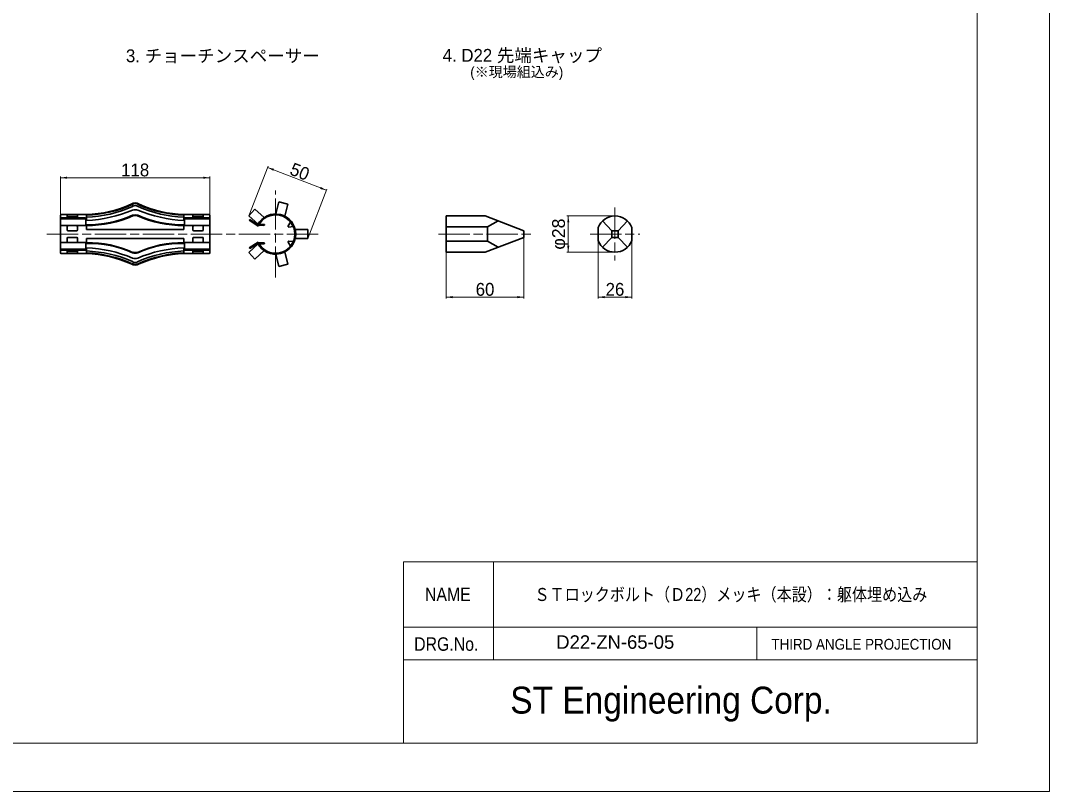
# Model space of a CAD drawing. Units: millimetres at full size, sheet at 1:2. Extents: x 2002 to 3684, y 1015 to 2203.
# Drawn here: x 2891 to 3684, y 1015 to 1609 of the extents above; entities that cross this region are included whole.
import ezdxf
from ezdxf.enums import TextEntityAlignment as Align

# ---------------------------------------------------------------- set-up
doc = ezdxf.new("R2010")
doc.units = ezdxf.units.MM
doc.header["$LTSCALE"] = 2
doc.linetypes.add('CHAIN', pattern=[18.5, 12, -1.5, 3.5, -1.5])
for name, color, linetype, lineweight in [('1 外形線', 7, 'Continuous', 35), ('4中心線', 1, 'CHAIN', 15), ('6寸法線', 4, 'Continuous', 13), ('7 枠・タイトル', 7, 'Continuous', 13), ('Defpoints_2', 7, 'Continuous', 13)]:
    doc.layers.add(name, color=color, linetype=linetype, lineweight=lineweight)
doc.styles.add('ＭＳ Ｐゴシック', font='')
doc.styles.get('ＭＳ Ｐゴシック').set_extended_font_data('MS PGothic')

# ---------------------------------------------------------------- blocks, each defined once
blk = doc.blocks.new('filled_arrow')
at = {"color": 0, "linetype": 'Continuous', "lineweight": -2}
blk.add_solid([(7.5, 1.25), (0, 0), (7.5, -1.25)], dxfattribs=at)

msp = doc.modelspace()

# ---------------------------------------------------------------- linework, layer by layer
at = {"layer": '1 外形線'}
for p, q in [((2976.804, 1467.189), (2976.705, 1467.131)), ((2982.303, 1467.131), (2982.204, 1467.189)), ((3090.326, 1469.453), (3087.985, 1460.087)), ((3090.326, 1469.453), (3097.117, 1467.755)), ((3097.117, 1467.755), (3094.776, 1458.389)), ((2942.004, 1459.589), (2922.504, 1459.589)), ((2927.004, 1459.589), (2927.004, 1457.089)), ((2935.004, 1459.589), (2935.004, 1457.089)), ((2977.704, 1465.989), (2977.308, 1465.758)), ((2981.7, 1465.758), (2981.304, 1465.989)), ((3017.004, 1459.589), (3036.504, 1459.589)), ((3024.004, 1459.589), (3024.004, 1457.089)), ((3032.004, 1459.589), (3032.004, 1457.089)), ((3071.798, 1463.864), (3067.078, 1458.695)), ((3071.798, 1463.864), (3078.927, 1457.355)), ((2922.004, 1459.089), (2922.004, 1430.089)), ((2940.653, 1457.089), (2922.804, 1457.089)), ((2940.572, 1456.289), (2922.804, 1456.289)), ((2935.004, 1458.089), (2927.004, 1458.089)), ((2941.466, 1456.289), (2941.466, 1451.089)), ((2942.004, 1459.089), (2942.004, 1456.289)), ((2942.004, 1459.089), (2942.004, 1455.097)), ((2942.088, 1457.591), (2942.004, 1457.587)), ((2942.004, 1456.289), (2942.004, 1455.097)), ((2942.004, 1451.789), (2942.004, 1451.089)), ((3017.004, 1459.089), (3017.004, 1455.097)), ((3017.004, 1451.789), (3017.004, 1451.089)), ((3017.542, 1456.289), (3017.542, 1451.089)), ((3017.804, 1457.089), (3036.204, 1457.089)), ((3017.804, 1456.289), (3036.204, 1456.289)), ((3024.004, 1458.089), (3032.004, 1458.089)), ((3037.004, 1459.089), (3037.004, 1430.089)), ((3067.078, 1458.695), (3074.207, 1452.186)), ((3067.774, 1455.778), (3067.39, 1455.192)), ((3074.239, 1450.701), (3067.39, 1455.192)), ((3073.957, 1451.723), (3067.774, 1455.778)), ((3074.929, 1451.34), (3078.774, 1451.332)), ((3074.93, 1452.04), (3078.775, 1452.032)), ((3099.282, 1453.825), (3097.504, 1450.882)), ((3219.164, 1458.539), (3219.164, 1430.639)), ((3219.164, 1458.539), (3249.164, 1458.539)), ((3249.164, 1458.539), (3279.164, 1447.089)), ((3251.164, 1450.089), (3259.164, 1454.722)), ((3339.739, 1454.722), (3346.826, 1447.089)), ((3351.826, 1447.089), (3358.913, 1454.722)), ((2942.004, 1451.089), (2922.004, 1451.089)), ((2927.004, 1450.289), (2927.004, 1447.889)), ((2934.204, 1451.089), (2927.804, 1451.089)), ((2934.204, 1447.089), (2927.804, 1447.089)), ((2935.004, 1450.289), (2935.004, 1447.889)), ((2942.004, 1451.089), (2942.004, 1448.089)), ((2942.004, 1448.089), (3017.004, 1448.089)), ((3017.004, 1451.089), (3037.004, 1451.089)), ((3017.004, 1451.089), (3017.004, 1448.089)), ((3024.004, 1450.289), (3024.004, 1447.889)), ((3024.804, 1451.089), (3031.204, 1451.089)), ((3024.804, 1447.089), (3031.204, 1447.089)), ((3032.004, 1450.289), (3032.004, 1447.889)), ((3098.003, 1450.027), (3101.335, 1450.388)), ((3102.818, 1448.089), (3112.472, 1448.089)), ((3112.472, 1448.089), (3112.472, 1441.089)), ((3219.164, 1450.089), (3251.164, 1450.089)), ((3251.164, 1450.089), (3251.164, 1439.089)), ((3279.164, 1447.089), (3279.164, 1442.089)), ((3336.376, 1449.775), (3336.376, 1439.402)), ((3351.826, 1447.089), (3346.826, 1447.089)), ((3346.826, 1447.089), (3346.826, 1442.089)), ((3351.826, 1447.089), (3351.826, 1442.089)), ((3362.276, 1449.775), (3362.276, 1439.402)), ((2942.004, 1438.089), (2922.004, 1438.089)), ((2927.004, 1438.889), (2927.004, 1441.289)), ((2934.204, 1442.089), (2927.804, 1442.089)), ((2934.204, 1438.089), (2927.804, 1438.089)), ((2935.004, 1438.889), (2935.004, 1441.289)), ((2941.466, 1432.889), (2941.466, 1438.089)), ((2942.004, 1441.089), (3017.004, 1441.089)), ((2942.004, 1441.089), (2942.004, 1437.389)), ((3017.004, 1441.089), (3017.004, 1437.389)), ((3017.004, 1438.089), (3037.004, 1438.089)), ((3017.542, 1432.889), (3017.542, 1438.089)), ((3024.004, 1438.889), (3024.004, 1441.289)), ((3024.804, 1442.089), (3031.204, 1442.089)), ((3024.804, 1438.089), (3031.204, 1438.089)), ((3032.004, 1438.889), (3032.004, 1441.289)), ((3067.078, 1430.483), (3074.207, 1436.992)), ((3074.239, 1438.477), (3067.39, 1433.986)), ((3073.957, 1437.455), (3067.774, 1433.4)), ((3074.929, 1437.838), (3078.774, 1437.846)), ((3074.93, 1437.138), (3078.775, 1437.146)), ((3099.282, 1435.353), (3097.504, 1438.296)), ((3098.003, 1439.151), (3101.335, 1438.79)), ((3102.818, 1441.089), (3112.472, 1441.089)), ((3219.164, 1439.089), (3251.164, 1439.089)), ((3279.164, 1442.089), (3249.164, 1430.639)), ((3251.164, 1439.089), (3259.164, 1434.456)), ((3346.826, 1442.089), (3339.739, 1434.456)), ((3351.826, 1442.089), (3346.826, 1442.089)), ((3351.826, 1442.089), (3358.913, 1434.456)), ((2942.004, 1429.589), (2922.504, 1429.589)), ((2940.621, 1432.889), (2922.804, 1432.889)), ((2940.751, 1432.089), (2922.804, 1432.089)), ((2927.004, 1432.089), (2927.004, 1429.589)), ((2935.004, 1431.089), (2927.004, 1431.089)), ((2935.004, 1432.089), (2935.004, 1429.589)), ((2942.004, 1434.081), (2942.004, 1430.089)), ((3017.004, 1434.081), (3017.004, 1430.089)), ((3017.004, 1429.589), (3036.504, 1429.589)), ((3017.804, 1432.889), (3036.204, 1432.889)), ((3017.804, 1432.089), (3036.204, 1432.089)), ((3024.004, 1432.089), (3024.004, 1429.589)), ((3024.004, 1431.089), (3032.004, 1431.089)), ((3032.004, 1432.089), (3032.004, 1429.589)), ((3071.798, 1425.314), (3067.078, 1430.483)), ((3067.774, 1433.4), (3067.39, 1433.986)), ((3071.798, 1425.314), (3078.927, 1431.823)), ((3090.326, 1419.725), (3087.985, 1429.091)), ((3097.117, 1421.423), (3094.776, 1430.789)), ((3219.164, 1430.639), (3249.164, 1430.639)), ((2977.704, 1423.189), (2977.308, 1423.42)), ((2981.7, 1423.42), (2981.304, 1423.189)), ((3090.326, 1419.725), (3097.117, 1421.423))]:
    msp.add_line(p, q, dxfattribs=at)
for centre, radius, start, end in [((2937.961, 1555.416), 95.912, 272.416, 293.6945), ((2979.504, 1463.589), 5, 53.1301, 126.8699), ((2979.504, 1463.589), 5, 53.1301, 126.8699), ((2979.504, 1463.589), 4.5, 53.1301, 126.8699), ((2979.504, 1463.589), 4.5, 53.1301, 126.8699), ((3021.047, 1555.416), 95.912, 246.3055, 267.584), ((2922.504, 1459.089), 0.5, 90, 180), ((2937.244, 1558.807), 103.82, 272.62782, 292.81684), ((2937.961, 1555.416), 96.412, 272.416, 293.6945), ((2937.961, 1555.416), 97.912, 272.416, 293.6945), ((2979.504, 1454.589), 8.754, 76.79325, 103.20675), ((2979.552, 1449.667), 9.676, 78.35898, 102.2162), ((2979.504, 1463.589), 3, 53.1301, 126.8699), ((2979.504, 1463.589), 3, 53.1301, 126.8699), ((2979.504, 1454.589), 4.754, 76.79325, 103.20675), ((3021.764, 1558.807), 103.82, 247.18316, 267.37218), ((3021.047, 1555.416), 97.912, 246.3055, 267.584), ((3021.047, 1555.416), 96.412, 246.3055, 267.584), ((3036.504, 1459.089), 0.5, 0, 90), ((3087.718, 1444.589), 15.5, 207.40198, 152.59802), ((3087.718, 1444.589), 14.8, 204.39035, 155.60964), ((2922.804, 1456.289), 0.8, 90, 180), ((2922.804, 1455.489), 0.8, 90, 180), ((2940.666, 1456.289), 0.8, 0, 90), ((2940.666, 1455.489), 0.8, 0, 90), ((2943.507, 1534.089), 82.813, 268.95342, 294.39429), ((2943.507, 1534.089), 82.313, 268.95342, 294.39429), ((2979.552, 1449.667), 9.176, 78.35898, 102.2162), ((3015.501, 1534.089), 82.813, 245.60571, 271.04658), ((3015.501, 1534.089), 82.313, 245.60571, 271.04658), ((3018.342, 1456.289), 0.8, 90, 180), ((3018.342, 1455.489), 0.8, 90, 180), ((3036.204, 1456.289), 0.8, 0, 90), ((3036.204, 1455.489), 0.8, 0, 90), ((3078.775, 1451.682), 0.35, 269.75713, 90), ((3349.326, 1444.589), 13.95, 21.82628, 158.17372), ((2927.804, 1450.289), 0.8, 90, 180), ((2927.804, 1447.889), 0.8, 180, 270), ((2934.204, 1450.289), 0.8, 0, 90), ((2934.204, 1447.889), 0.8, 270, 0), ((3024.804, 1450.289), 0.8, 90, 180), ((3024.804, 1447.889), 0.8, 180, 270), ((3031.204, 1450.289), 0.8, 0, 90), ((3031.204, 1447.889), 0.8, 270, 0), ((3097.879, 1450.528), 0.516, 136.6958, 283.91413), ((2927.804, 1441.289), 0.8, 90, 180), ((2927.804, 1438.889), 0.8, 180, 270), ((2934.204, 1441.289), 0.8, 0, 90), ((2934.204, 1438.889), 0.8, 270, 0), ((2943.507, 1355.089), 82.813, 65.60571, 91.04658), ((2943.507, 1355.089), 82.313, 65.60571, 91.04658), ((3015.501, 1355.089), 82.813, 88.95342, 114.39429), ((3015.501, 1355.089), 82.313, 88.95342, 114.39429), ((3024.804, 1441.289), 0.8, 90, 180), ((3024.804, 1438.889), 0.8, 180, 270), ((3031.204, 1441.289), 0.8, 0, 90), ((3031.204, 1438.889), 0.8, 270, 0), ((3078.775, 1437.496), 0.35, 270, 90.24287), ((3097.879, 1438.65), 0.516, 76.08587, 223.3042), ((3349.326, 1444.589), 13.95, 201.82628, 338.17372), ((2922.804, 1433.689), 0.8, 180, 270), ((2922.804, 1432.889), 0.8, 180, 270), ((2922.504, 1430.089), 0.5, 180, 270), ((2940.666, 1433.689), 0.8, 270, 0), ((2940.666, 1432.889), 0.8, 270, 0), ((2937.244, 1330.371), 103.82, 67.18316, 87.37218), ((2937.961, 1333.762), 95.912, 66.3055, 87.584), ((2937.961, 1333.762), 96.412, 66.3055, 87.584), ((2937.961, 1333.762), 97.912, 66.3055, 87.584), ((2979.552, 1439.511), 9.676, 257.7838, 281.64102), ((2979.552, 1439.511), 9.176, 257.7838, 281.64102), ((3021.764, 1330.371), 103.82, 92.62782, 112.81684), ((3021.047, 1333.762), 97.912, 92.416, 113.6945), ((3021.047, 1333.762), 96.412, 92.416, 113.6945), ((3021.047, 1333.762), 95.912, 92.416, 113.6945), ((3018.342, 1433.689), 0.8, 180, 270), ((3018.342, 1432.889), 0.8, 180, 270), ((3036.204, 1433.689), 0.8, 270, 0), ((3036.204, 1432.889), 0.8, 270, 0), ((3036.504, 1430.089), 0.5, 270, 0), ((2979.504, 1425.589), 5, 233.1301, 306.8699), ((2979.504, 1425.589), 4.5, 233.1301, 306.8699), ((2979.504, 1434.589), 8.754, 256.79325, 283.20675), ((2979.504, 1425.589), 3, 233.1301, 306.8699)]:
    msp.add_arc(centre, radius, start, end, dxfattribs=at)
at = {"layer": '4中心線'}
for p, q in [((3087.718, 1411.114), (3087.718, 1478.063)), ((3349.326, 1465.031), (3349.326, 1424.147)), ((2911.497, 1444.589), (3121.514, 1444.589)), ((3213.383, 1444.589), (3285.754, 1444.589)), ((3330.246, 1444.589), (3368.406, 1444.589))]:
    msp.add_line(p, q, dxfattribs=at)
at = {"layer": '6寸法線'}
for p, q in [((3067.101, 1458.753), (3081.894, 1496.896)), ((3081.533, 1495.964), (3126.927, 1478.358)), ((2922.004, 1459.151), (2922.004, 1489.024)), ((2922.004, 1488.024), (3037.004, 1488.024)), ((3037.004, 1459.151), (3037.004, 1489.024)), ((3112.495, 1441.147), (3127.288, 1479.29)), ((3349.263, 1458.539), (3312.325, 1458.539)), ((3313.325, 1458.539), (3313.325, 1430.639)), ((3279.164, 1442.026), (3279.164, 1395.007)), ((3336.376, 1439.34), (3336.376, 1395.007)), ((3362.276, 1439.34), (3362.276, 1395.007)), ((3219.164, 1430.576), (3219.164, 1395.007)), ((3349.263, 1430.639), (3312.325, 1430.639)), ((3219.164, 1396.007), (3279.164, 1396.007)), ((3336.376, 1396.007), (3362.276, 1396.007))]:
    msp.add_line(p, q, dxfattribs=at)
at = {"layer": '7 枠・タイトル'}
for p, q in [((3628.559, 2165.893), (3628.559, 1052.339)), ((3186.242, 1192.036), (3186.242, 1052.34)), ((3186.242, 1192.036), (3628.559, 1192.036)), ((3255.612, 1192.036), (3255.612, 1116.583)), ((3186.242, 1141.734), (3628.559, 1141.734)), ((3458.69, 1141.734), (3458.69, 1116.583)), ((3186.242, 1116.583), (3628.559, 1116.583)), ((3628.559, 1052.34), (2057.863, 1052.34))]:
    msp.add_line(p, q, dxfattribs=at)
at = {"layer": 'Defpoints_2'}
msp.add_lwpolyline([(2002.211, 1015.116), (3684.211, 1015.116), (3684.211, 2203.116), (2002.211, 2203.116)], close=True, dxfattribs=at)

# ---------------------------------------------------------------- block references
at = {"layer": '6寸法線', "xscale": 0.667, "yscale": 0.667}
for p, rotation in [((3081.533, 1495.964), 338.8), ((3037.004, 1488.024), 180), ((3126.927, 1478.358), 158.8), ((3313.325, 1458.539), 270), ((3313.325, 1430.639), 90), ((3279.164, 1396.007), 180), ((3362.276, 1396.007), 180)]:
    msp.add_blockref('filled_arrow', p, dxfattribs=dict(at, rotation=rotation))
for p in [(2922.004, 1488.024), (3219.164, 1396.007), (3336.376, 1396.007)]:
    msp.add_blockref('filled_arrow', p, dxfattribs=at)

# ---------------------------------------------------------------- texts
at = {"layer": '6寸法線', "style": 'ＭＳ Ｐゴシック'}
for s, p in [('118', (2979.504, 1494.024)), ('60', (3249.164, 1402.007)), ('26', (3349.326, 1402.007))]:
    msp.add_text(s, height=9.897, dxfattribs=at).set_placement(p, align=Align.MIDDLE_CENTER)
msp.add_text('50', height=9.897, rotation=338.801, dxfattribs=at).set_placement((3106.399, 1492.755), align=Align.MIDDLE_CENTER)
at = {"layer": '6寸法線', "style": 'ＭＳ Ｐゴシック', "width": 1.05}
msp.add_text('φ28', height=9.897, rotation=90, dxfattribs=at).set_placement((3305.82, 1444.589), align=Align.MIDDLE_CENTER)
at = {"layer": '7 枠・タイトル', "style": 'ＭＳ Ｐゴシック'}
for s, height, p in [('3. チョーチンスペーサー', 9.897, (2972.375, 1574.074)), ('4. D22 先端キャップ', 9.897, (3216.53, 1574.417)), ('(※現場組込み)', 7.918, (3237.769, 1563.212))]:
    msp.add_text(s, height=height, dxfattribs=at).set_placement(p, align=Align.BOTTOM_LEFT)
for s, height, width, p in [('NAME', 10.37, 0.9, (3202.864, 1158.642)), ('ＳＴロックボルト（Ｄ22）メッキ（本設）：躯体埋め込み', 10.02, 0.85, (3287.276, 1158.864)), ('D22-ZN-65-05', 10.37, 1.05, (3304.025, 1121.919)), ('DRG.No.', 10.37, 0.9, (3194.525, 1120.375)), ('THIRD ANGLE PROJECTION', 8.297, 0.95, (3469.941, 1121.863)), ('ST Engineering Corp.', 20.74, 0.95, (3268.635, 1068.87))]:
    msp.add_text(s, height=height, dxfattribs=dict(at, width=width)).set_placement(p, align=Align.BOTTOM_LEFT)

doc.saveas('drawing.dxf')
